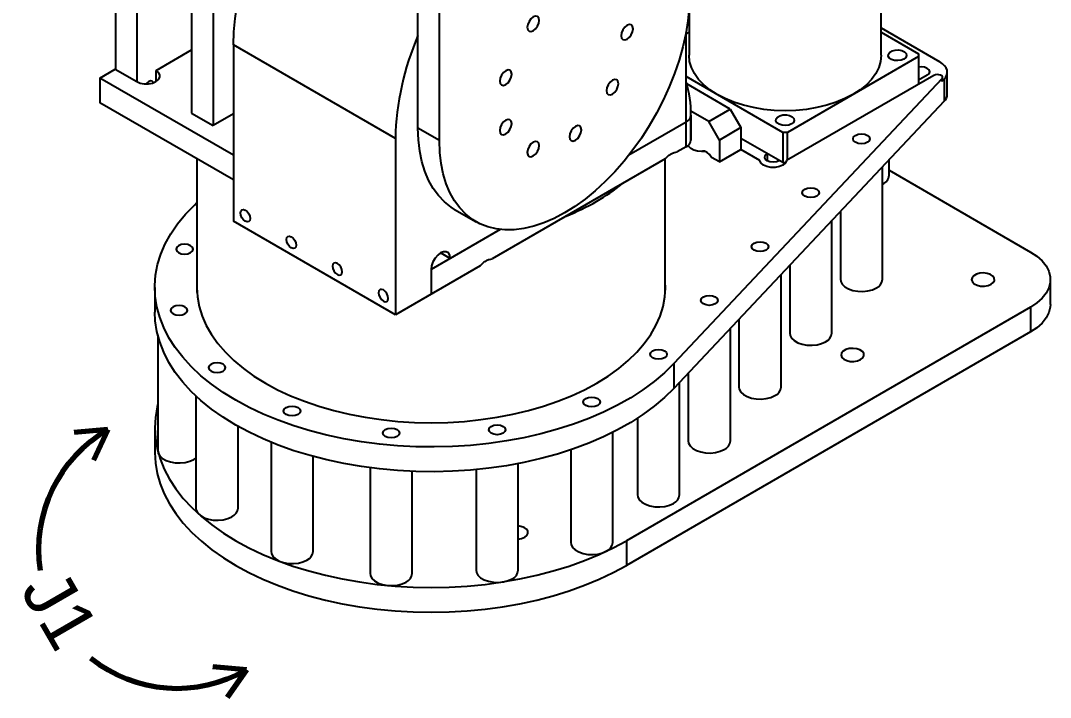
# Model space of a CAD drawing. Header units: millimetres. Extents: x 228 to 8791, y 273 to 5008.
# Drawn here: x 1250.2 to 1555.8, y 273.2 to 473.9 of the extents above; entities that cross this region are included whole.
import ezdxf

# ---------------------------------------------------------------- set-up
doc = ezdxf.new("R2010")
doc.units = ezdxf.units.MM
doc.layers.add('Joint Direction', color=5, linetype='Continuous', lineweight=70)
doc.styles.get("Standard").update_dxf_attribs({"font": 'arial.ttf'})

msp = doc.modelspace()

# ---------------------------------------------------------------- linework, layer by layer
at = {"color": 7, "linetype": 'Continuous', "lineweight": 25}
for p, q in [((1368.131, 441.94), (1368.131, 631.786)), ((1374.495, 438.266), (1374.495, 624.029)), ((1278.364, 504.375), (1278.364, 459.425)), ((1284.728, 500.701), (1284.728, 455.752)), ((1300.956, 491.333), (1300.956, 446.423)), ((1505.568, 463.584), (1505.568, 491.063)), ((1307.32, 487.659), (1307.32, 442.749)), ((1448.568, 476.89), (1448.568, 463.584)), ((1448.058, 472.544), (1448.568, 472.704)), ((1505.568, 471.689), (1523.01, 461.62)), ((1447.681, 469.886), (1448.568, 470.398)), ((1447.681, 436.421), (1447.681, 470.341)), ((1447.752, 469.927), (1447.681, 469.917)), ((1505.568, 470.398), (1516.666, 463.992)), ((1290.42, 459.077), (1300.956, 465.16)), ((1361.414, 438.879), (1313.33, 466.637)), ((1313.33, 466.637), (1313.33, 414.378)), ((1516.666, 463.175), (1477.775, 440.724)), ((1516.666, 463.992), (1516.666, 454.969)), ((1273.732, 456.832), (1278.293, 459.465)), ((1278.293, 459.465), (1284.657, 455.791)), ((1290.42, 455.812), (1290.42, 459.077)), ((1525.207, 452.026), (1525.207, 458.558)), ((1273.732, 456.832), (1273.732, 449.484)), ((1313.33, 433.973), (1273.732, 456.832)), ((1523.61, 456.579), (1444.051, 372.154)), ((1476.361, 440.724), (1447.681, 457.281)), ((1521.232, 457.605), (1477.506, 432.362)), ((1519.249, 457.658), (1516.666, 456.167)), ((1523.61, 455.762), (1523.61, 456.579)), ((1524.295, 456.489), (1523.61, 455.762)), ((1523.792, 456.176), (1523.792, 456.992)), ((1524.295, 456.489), (1524.295, 449.957)), ((1460.769, 447.643), (1447.905, 455.07)), ((1313.33, 426.624), (1273.732, 449.484)), ((1524.295, 449.957), (1444.051, 364.805)), ((1300.956, 446.423), (1307.32, 442.749)), ((1313.33, 446.219), (1307.32, 442.749)), ((1454.405, 443.97), (1449.137, 447.011)), ((1454.405, 443.97), (1460.769, 447.643)), ((1460.769, 447.643), (1463.951, 442.132)), ((1447.681, 443.77), (1430.738, 433.989)), ((1449.145, 445.789), (1449.145, 438.44)), ((1449.148, 438.853), (1449.148, 446.202)), ((1457.587, 438.458), (1454.405, 443.97)), ((1374.495, 438.266), (1368.131, 441.94)), ((1463.951, 442.132), (1457.587, 438.458)), ((1463.951, 442.132), (1463.951, 435.641)), ((1476.361, 440.724), (1476.361, 431.742)), ((1477.775, 440.724), (1476.361, 440.724)), ((1477.775, 432.518), (1477.775, 440.724)), ((1361.414, 438.879), (1361.414, 386.62)), ((1449.145, 438.44), (1449.148, 438.853)), ((1457.587, 438.458), (1457.587, 431.967)), ((1476.361, 431.742), (1463.951, 438.906)), ((1447.681, 436.421), (1445.064, 434.91)), ((1457.587, 431.967), (1463.951, 435.641)), ((1469.559, 432.362), (1463.916, 435.62)), ((1471.756, 434.343), (1471.805, 434.372)), ((1471.756, 434.343), (1471.756, 432.292)), ((1302.52, 432.865), (1302.52, 393.253)), ((1441.458, 432.829), (1390.175, 403.224)), ((1441.52, 393.253), (1441.52, 432.89)), ((1457.587, 431.967), (1455.248, 433.317)), ((1475.309, 432.292), (1475.359, 432.321)), ((1476.361, 431.742), (1477.226, 431.742)), ((1507.948, 427.993), (1507.948, 432.61)), ((1505.998, 397.164), (1505.998, 430.541)), ((1507.948, 429.488), (1549.958, 405.236)), ((1379.006, 417.903), (1385.37, 414.23)), ((1493.498, 417.276), (1493.498, 397.164)), ((1361.414, 386.62), (1313.33, 414.378)), ((1490.945, 381.191), (1490.945, 414.567)), ((1392.499, 411.914), (1372.02, 400.092)), ((1377.677, 403.358), (1374.848, 404.991)), ((1386.569, 401.142), (1361.414, 386.62)), ((1478.445, 401.303), (1478.445, 381.191)), ((1372.02, 400.092), (1372.02, 392.743)), ((1475.893, 365.218), (1475.893, 398.594)), ((1290.02, 394.775), (1290.02, 387.426)), ((1302.52, 394.664), (1302.485, 393.959)), ((1441.556, 393.959), (1441.52, 394.664)), ((1555.816, 389.723), (1555.816, 397.072)), ((1549.958, 388.908), (1430.003, 319.659)), ((1549.958, 388.908), (1549.958, 381.559)), ((1463.393, 385.33), (1463.393, 365.218)), ((1460.841, 349.244), (1460.841, 382.621)), ((1290.953, 380.586), (1291.03, 380.021)), ((1290.953, 380.307), (1290.953, 346.291)), ((1549.958, 381.559), (1430.003, 312.31)), ((1444.051, 372.154), (1444.051, 364.805)), ((1448.341, 369.357), (1448.341, 349.244)), ((1445.764, 333.279), (1445.764, 366.622)), ((1302.241, 362.564), (1302.241, 329.315)), ((1433.264, 355.949), (1433.264, 333.279)), ((1290.02, 353.132), (1290.02, 345.783)), ((1314.741, 329.315), (1314.741, 353.552)), ((1425.941, 319.147), (1425.941, 351.763)), ((1324.514, 348.842), (1324.514, 316.457)), ((1413.441, 346.572), (1413.441, 319.147)), ((1301.622, 343.74), (1302.241, 344.156)), ((1337.014, 316.457), (1337.014, 344.619)), ((1397.876, 310.892), (1397.876, 342.504)), ((1353.92, 341.256), (1353.92, 309.941)), ((1366.42, 309.941), (1366.42, 340.199)), ((1385.376, 340.721), (1385.376, 310.892)), ((1430.003, 319.659), (1430.003, 312.31))]:
    msp.add_line(p, q, dxfattribs=at)
at = {"color": 7, "linetype": 'Continuous', "lineweight": 25, "flags": 128}
for points in [[(1313.33, 466.637), (1313.457, 470.523), (1313.836, 474.532), (1314.465, 478.641), (1315.34, 482.825), (1316.457, 487.061), (1317.809, 491.323), (1319.388, 495.587), (1321.184, 499.826), (1323.187, 504.017), (1325.385, 508.135), (1327.766, 512.155), (1330.315, 516.054), (1333.018, 519.81), (1335.858, 523.399), (1338.819, 526.802), (1341.884, 529.998), (1345.034, 532.967), (1347.216, 534.849)], [(1448.614, 477.515), (1448.235, 473.78), (1447.605, 469.949), (1446.73, 466.047), (1445.614, 462.103), (1444.267, 458.142), (1442.696, 454.191), (1440.913, 450.279), (1438.93, 446.43), (1436.761, 442.672), (1434.42, 439.031), (1431.923, 435.531), (1429.287, 432.195), (1426.53, 429.048), (1423.672, 426.11), (1420.731, 423.401), (1417.728, 420.941), (1414.684, 418.745), (1411.618, 416.829), (1408.553, 415.205), (1405.508, 413.886), (1402.505, 412.88), (1399.564, 412.193), (1396.706, 411.831), (1393.949, 411.796), (1391.314, 412.088), (1388.817, 412.705), (1386.475, 413.643), (1384.306, 414.896), (1382.323, 416.455), (1380.54, 418.309), (1378.969, 420.446), (1377.622, 422.851), (1376.506, 425.508), (1375.631, 428.399), (1375.001, 431.503), (1374.622, 434.8), (1374.495, 438.266)], [(1402.337, 470.85), (1403.017, 471.399), (1403.594, 472.177), (1403.979, 473.064), (1404.114, 473.928), (1403.979, 474.635), (1403.594, 475.078), (1403.017, 475.19), (1402.337, 474.954), (1401.657, 474.405), (1401.081, 473.627), (1400.696, 472.74), (1400.561, 471.876), (1400.696, 471.169), (1401.081, 470.726), (1401.657, 470.614), (1402.337, 470.85)], [(1430.18, 468.361), (1430.86, 468.91), (1431.436, 469.687), (1431.821, 470.575), (1431.956, 471.438), (1431.821, 472.145), (1431.436, 472.588), (1430.86, 472.7), (1430.18, 472.464), (1429.5, 471.915), (1428.923, 471.138), (1428.538, 470.25), (1428.403, 469.387), (1428.538, 468.68), (1428.923, 468.237), (1429.5, 468.125), (1430.18, 468.361)], [(1512.345, 462.461), (1511.512, 462.131), (1510.528, 461.998), (1509.527, 462.078), (1508.644, 462.362), (1507.998, 462.811), (1507.677, 463.364), (1507.724, 463.947), (1508.132, 464.481), (1508.847, 464.893), (1509.771, 465.129), (1510.781, 465.156), (1511.739, 464.97), (1512.517, 464.598), (1513.008, 464.088), (1513.148, 463.51), (1512.917, 462.942), (1512.345, 462.461)], [(1456.915, 451.95), (1454.786, 453.325), (1452.936, 454.83), (1451.39, 456.445), (1450.167, 458.15), (1449.282, 459.922), (1448.747, 461.741), (1448.568, 463.584)], [(1505.568, 463.584), (1505.389, 461.741), (1504.853, 459.922), (1503.969, 458.15), (1502.746, 456.445), (1501.2, 454.83), (1499.35, 453.325), (1497.22, 451.95)], [(1524.295, 456.489), (1524.783, 457.123), (1525.089, 457.794), (1525.206, 458.485), (1525.13, 459.178), (1524.863, 459.854), (1524.412, 460.498), (1523.789, 461.091), (1523.01, 461.62)], [(1284.657, 455.791), (1285.678, 455.363), (1286.877, 455.136), (1288.14, 455.134), (1289.342, 455.356), (1290.367, 455.781), (1291.116, 456.368), (1291.515, 457.059), (1291.527, 457.788), (1291.15, 458.483), (1290.42, 459.077)], [(1394.176, 454.907), (1394.856, 455.456), (1395.432, 456.233), (1395.817, 457.121), (1395.953, 457.985), (1395.817, 458.692), (1395.432, 459.135), (1394.856, 459.247), (1394.176, 459.01), (1393.496, 458.462), (1392.92, 457.684), (1392.535, 456.796), (1392.399, 455.933), (1392.535, 455.226), (1392.92, 454.783), (1393.496, 454.671), (1394.176, 454.907)], [(1519.249, 457.658), (1519.793, 458.129), (1519.985, 458.684), (1519.793, 459.239), (1519.249, 459.709), (1518.434, 460.024), (1517.472, 460.134), (1516.666, 460.057)], [(1289.628, 455.448), (1289.586, 455.555), (1289.276, 455.912), (1288.811, 456.002), (1288.263, 455.812), (1287.715, 455.369), (1287.493, 455.107)], [(1425.837, 452.076), (1426.517, 452.625), (1427.093, 453.402), (1427.478, 454.29), (1427.614, 455.154), (1427.478, 455.861), (1427.093, 456.304), (1426.517, 456.416), (1425.837, 456.179), (1425.157, 455.631), (1424.581, 454.853), (1424.196, 453.965), (1424.061, 453.102), (1424.196, 452.395), (1424.581, 451.952), (1425.157, 451.84), (1425.837, 452.076)], [(1523.61, 456.579), (1523.777, 456.87), (1523.758, 457.178), (1523.553, 457.461), (1523.19, 457.686), (1522.714, 457.823), (1522.185, 457.856), (1521.669, 457.78), (1521.232, 457.605)], [(1523.792, 456.176), (1523.777, 456.054), (1523.61, 455.762)], [(1497.22, 451.95), (1494.837, 450.72), (1492.231, 449.653), (1489.434, 448.76), (1486.481, 448.054), (1483.41, 447.543), (1480.259, 447.234), (1477.068, 447.131), (1473.877, 447.234), (1470.726, 447.543), (1467.655, 448.054), (1464.702, 448.76), (1461.905, 449.653), (1459.298, 450.72), (1456.915, 451.95)], [(1394.176, 440.246), (1394.856, 440.794), (1395.432, 441.572), (1395.817, 442.46), (1395.953, 443.323), (1395.817, 444.03), (1395.432, 444.473), (1394.856, 444.585), (1394.176, 444.349), (1393.496, 443.8), (1392.92, 443.023), (1392.535, 442.135), (1392.399, 441.271), (1392.535, 440.564), (1392.92, 440.121), (1393.496, 440.009), (1394.176, 440.246)], [(1479.012, 443.218), (1478.179, 442.888), (1477.195, 442.755), (1476.194, 442.836), (1475.311, 443.119), (1474.665, 443.568), (1474.344, 444.121), (1474.391, 444.704), (1474.799, 445.238), (1475.514, 445.65), (1476.438, 445.886), (1477.448, 445.913), (1478.406, 445.728), (1479.184, 445.355), (1479.675, 444.845), (1479.815, 444.267), (1479.584, 443.7), (1479.012, 443.218)], [(1379.006, 417.903), (1377.942, 418.57), (1375.959, 420.129), (1374.176, 421.983), (1372.605, 424.12), (1371.258, 426.525), (1370.142, 429.182), (1369.267, 432.072), (1368.637, 435.177), (1368.258, 438.473), (1368.131, 441.94)], [(1414.841, 438.398), (1415.521, 438.946), (1416.098, 439.724), (1416.483, 440.612), (1416.618, 441.475), (1416.483, 442.182), (1416.098, 442.625), (1415.521, 442.737), (1414.841, 442.501), (1414.161, 441.952), (1413.585, 441.175), (1413.2, 440.287), (1413.065, 439.424), (1413.2, 438.717), (1413.585, 438.273), (1414.161, 438.161), (1414.841, 438.398)], [(1501.525, 437.782), (1500.709, 437.467), (1499.748, 437.357), (1498.786, 437.467), (1497.971, 437.782), (1497.427, 438.252), (1497.235, 438.807), (1497.427, 439.362), (1497.971, 439.833), (1498.786, 440.147), (1499.748, 440.258), (1500.709, 440.147), (1501.525, 439.833), (1502.069, 439.362), (1502.26, 438.807), (1502.069, 438.252), (1501.525, 437.782)], [(1402.337, 433.725), (1403.017, 434.274), (1403.594, 435.051), (1403.979, 435.939), (1404.114, 436.803), (1403.979, 437.51), (1403.594, 437.953), (1403.017, 438.065), (1402.337, 437.828), (1401.657, 437.28), (1401.081, 436.502), (1400.696, 435.614), (1400.561, 434.751), (1400.696, 434.044), (1401.081, 433.601), (1401.657, 433.489), (1402.337, 433.725)], [(1453.352, 435.086), (1452.355, 435.008), (1451.124, 435.113), (1450.009, 435.432), (1449.117, 435.933), (1448.535, 436.568), (1448.377, 436.925)], [(1455.248, 433.317), (1454.645, 434.153), (1453.933, 434.784), (1453.199, 435.134), (1452.532, 435.16), (1452.186, 435.009)], [(1475.309, 432.292), (1474.494, 431.978), (1473.532, 431.867), (1472.571, 431.978), (1471.756, 432.292), (1471.211, 432.763), (1471.02, 433.318), (1471.211, 433.873), (1471.756, 434.343)], [(1477.506, 432.362), (1477.153, 431.647), (1476.425, 431.034), (1475.397, 430.586), (1474.176, 430.35), (1472.888, 430.35), (1471.667, 430.586), (1470.64, 431.034), (1469.912, 431.647), (1469.559, 432.362)], [(1486.472, 421.809), (1485.657, 421.494), (1484.695, 421.384), (1483.734, 421.494), (1482.919, 421.809), (1482.374, 422.279), (1482.183, 422.834), (1482.374, 423.389), (1482.919, 423.86), (1483.734, 424.174), (1484.695, 424.285), (1485.657, 424.174), (1486.472, 423.86), (1487.017, 423.389), (1487.208, 422.834), (1487.017, 422.279), (1486.472, 421.809)], [(1444.051, 372.154), (1441.294, 369.446), (1438.233, 366.85), (1434.879, 364.377), (1431.25, 362.038), (1427.359, 359.843), (1423.225, 357.802), (1418.866, 355.923), (1414.3, 354.215), (1409.548, 352.686), (1404.631, 351.342), (1399.571, 350.19), (1394.389, 349.233), (1389.109, 348.477), (1383.753, 347.925), (1378.346, 347.579), (1372.911, 347.441), (1367.473, 347.511), (1362.054, 347.789), (1356.679, 348.274), (1351.372, 348.963), (1346.155, 349.854), (1341.052, 350.943), (1336.086, 352.225), (1331.278, 353.694), (1326.649, 355.344), (1322.22, 357.168), (1318.01, 359.157), (1314.037, 361.303), (1310.32, 363.596), (1306.875, 366.026), (1303.716, 368.583), (1300.858, 371.255), (1298.313, 374.031), (1296.093, 376.898), (1294.206, 379.844), (1292.663, 382.855), (1291.468, 385.919), (1290.628, 389.022), (1290.146, 392.15), (1290.025, 395.29), (1290.265, 398.427), (1290.864, 401.549), (1291.821, 404.64), (1293.13, 407.689), (1294.787, 410.68), (1296.784, 413.601), (1299.112, 416.44), (1301.76, 419.183), (1302.52, 419.897)], [(1316.866, 414.358), (1316.318, 414.8), (1315.853, 415.427), (1315.543, 416.142), (1315.434, 416.838), (1315.543, 417.408), (1315.853, 417.765), (1316.318, 417.855), (1316.866, 417.665), (1317.414, 417.223), (1317.878, 416.596), (1318.189, 415.88), (1318.298, 415.185), (1318.189, 414.615), (1317.878, 414.258), (1317.414, 414.167), (1316.866, 414.358)], [(1330.537, 406.466), (1329.989, 406.908), (1329.524, 407.535), (1329.214, 408.25), (1329.105, 408.946), (1329.214, 409.516), (1329.524, 409.873), (1329.989, 409.963), (1330.537, 409.773), (1331.085, 409.331), (1331.549, 408.704), (1331.859, 407.989), (1331.968, 407.293), (1331.859, 406.723), (1331.549, 406.366), (1331.085, 406.275), (1330.537, 406.466)], [(1300.628, 405.068), (1301.173, 405.538), (1301.364, 406.093), (1301.173, 406.648), (1300.628, 407.119), (1299.813, 407.433), (1298.851, 407.544), (1297.89, 407.433), (1297.075, 407.119), (1296.53, 406.648), (1296.339, 406.093), (1296.53, 405.538), (1297.075, 405.068), (1297.89, 404.753), (1298.851, 404.643), (1299.813, 404.753), (1300.628, 405.068)], [(1471.42, 405.836), (1470.605, 405.521), (1469.643, 405.411), (1468.682, 405.521), (1467.866, 405.836), (1467.322, 406.306), (1467.131, 406.861), (1467.322, 407.416), (1467.866, 407.887), (1468.682, 408.201), (1469.643, 408.312), (1470.605, 408.201), (1471.42, 407.887), (1471.964, 407.416), (1472.156, 406.861), (1471.964, 406.306), (1471.42, 405.836)], [(1377.677, 403.358), (1377.539, 404.287), (1377.137, 404.966), (1376.511, 405.327), (1375.723, 405.336), (1374.849, 404.991), (1373.975, 404.327), (1373.186, 403.407), (1372.56, 402.324), (1372.159, 401.181), (1372.02, 400.092)], [(1549.958, 405.236), (1551.827, 403.991), (1553.37, 402.605), (1554.555, 401.107), (1555.359, 399.526), (1555.765, 397.895), (1555.765, 396.248), (1555.359, 394.618), (1554.555, 393.037), (1553.37, 391.539), (1551.827, 390.153), (1549.958, 388.908)], [(1344.207, 398.574), (1344.755, 398.384), (1345.22, 398.474), (1345.53, 398.831), (1345.639, 399.401), (1345.53, 400.097), (1345.22, 400.812), (1344.755, 401.439), (1344.207, 401.881), (1343.659, 402.071), (1343.195, 401.981), (1342.884, 401.624), (1342.775, 401.054), (1342.884, 400.358), (1343.195, 399.643), (1343.659, 399.016), (1344.207, 398.574)], [(1538.22, 395.684), (1538.871, 396.21), (1539.19, 396.829), (1539.144, 397.475), (1538.737, 398.077), (1538.014, 398.57), (1537.052, 398.9), (1535.957, 399.033), (1534.846, 398.953), (1533.84, 398.669), (1533.049, 398.212), (1532.557, 397.632), (1532.419, 396.991), (1532.649, 396.358), (1533.222, 395.803), (1534.076, 395.386), (1535.118, 395.151), (1536.237, 395.124), (1537.309, 395.308), (1538.22, 395.684)], [(1302.52, 396.297), (1302.47, 394.775), (1302.647, 391.911), (1303.178, 389.061), (1304.06, 386.241), (1305.287, 383.464), (1306.855, 380.744), (1308.755, 378.096), (1310.978, 375.533), (1313.511, 373.068), (1316.343, 370.714), (1319.458, 368.482), (1322.841, 366.385), (1326.475, 364.432), (1330.34, 362.633), (1334.419, 360.999), (1338.688, 359.536), (1343.128, 358.253), (1347.715, 357.156), (1352.426, 356.251), (1357.236, 355.543), (1362.122, 355.034), (1367.059, 354.727), (1372.02, 354.625), (1376.982, 354.727), (1381.918, 355.034), (1386.804, 355.543), (1391.615, 356.251), (1396.325, 357.156), (1400.912, 358.253), (1405.352, 359.536), (1409.622, 360.999), (1413.7, 362.633), (1417.566, 364.432), (1421.199, 366.385)], [(1421.199, 366.385), (1424.583, 368.482), (1427.698, 370.714), (1430.529, 373.068), (1433.063, 375.533), (1435.285, 378.096), (1437.185, 380.744), (1438.753, 383.464), (1439.981, 386.241), (1440.862, 389.061), (1441.393, 391.911), (1441.57, 394.775), (1441.52, 396.297)], [(1493.498, 397.164), (1493.6, 396.513), (1494.049, 395.683), (1494.828, 394.939), (1495.893, 394.324), (1497.183, 393.874), (1498.621, 393.615), (1500.125, 393.562), (1501.607, 393.719), (1502.981, 394.076), (1504.167, 394.612)], [(1357.878, 390.682), (1358.426, 390.492), (1358.891, 390.582), (1359.201, 390.939), (1359.31, 391.509), (1359.201, 392.205), (1358.891, 392.92), (1358.426, 393.547), (1357.878, 393.989), (1357.33, 394.18), (1356.866, 394.089), (1356.555, 393.732), (1356.446, 393.162), (1356.555, 392.466), (1356.866, 391.751), (1357.33, 391.124), (1357.878, 390.682)], [(1456.367, 389.862), (1455.552, 389.548), (1454.591, 389.438), (1453.629, 389.548), (1452.814, 389.862), (1452.269, 390.333), (1452.078, 390.888), (1452.269, 391.443), (1452.814, 391.914), (1453.629, 392.228), (1454.591, 392.338), (1455.552, 392.228), (1456.367, 391.914), (1456.912, 391.443), (1457.103, 390.888), (1456.912, 390.333), (1456.367, 389.862)], [(1298.979, 386.909), (1299.524, 387.379), (1299.715, 387.934), (1299.524, 388.49), (1298.979, 388.96), (1298.164, 389.275), (1297.203, 389.385), (1296.241, 389.275), (1295.426, 388.96), (1294.882, 388.49), (1294.69, 387.934), (1294.882, 387.379), (1295.426, 386.909), (1296.241, 386.594), (1297.203, 386.484), (1298.164, 386.594), (1298.979, 386.909)], [(1555.816, 389.723), (1555.765, 388.899), (1555.359, 387.269), (1554.555, 385.688), (1553.37, 384.19), (1551.827, 382.804), (1549.958, 381.559)], [(1444.051, 364.805), (1441.294, 362.097), (1438.233, 359.502), (1434.879, 357.028), (1431.25, 354.689), (1427.359, 352.494), (1423.225, 350.453), (1418.866, 348.574), (1414.3, 346.866), (1409.548, 345.337), (1404.631, 343.993), (1399.571, 342.841), (1394.389, 341.884), (1389.109, 341.128), (1383.753, 340.576), (1378.346, 340.23), (1372.911, 340.092), (1367.473, 340.162), (1362.054, 340.44), (1356.679, 340.925), (1351.372, 341.614), (1346.155, 342.505), (1341.052, 343.594), (1336.086, 344.876), (1331.278, 346.345), (1326.649, 347.995), (1322.22, 349.819), (1318.01, 351.808), (1314.037, 353.954), (1310.32, 356.247), (1306.875, 358.677), (1303.716, 361.234), (1300.858, 363.906), (1298.313, 366.682), (1296.093, 369.549), (1294.206, 372.495), (1292.663, 375.506), (1291.468, 378.57), (1290.628, 381.673), (1290.146, 384.801), (1290.02, 387.426)], [(1478.445, 381.191), (1478.548, 380.54), (1478.996, 379.71), (1479.776, 378.965), (1480.841, 378.35), (1482.13, 377.9), (1483.569, 377.642), (1485.073, 377.589), (1486.555, 377.746), (1487.929, 378.103), (1489.115, 378.639)], [(1441.291, 373.897), (1440.475, 373.582), (1439.514, 373.472), (1438.552, 373.582), (1437.737, 373.897), (1437.193, 374.367), (1437.001, 374.923), (1437.193, 375.478), (1437.737, 375.948), (1438.552, 376.263), (1439.514, 376.373), (1440.475, 376.263), (1441.291, 375.948), (1441.835, 375.478), (1442.026, 374.923), (1441.835, 374.367), (1441.291, 373.897)], [(1499.5, 373.331), (1500.15, 373.857), (1500.47, 374.476), (1500.424, 375.122), (1500.017, 375.724), (1499.293, 376.217), (1498.332, 376.548), (1497.236, 376.68), (1496.126, 376.6), (1495.12, 376.317), (1494.329, 375.86), (1493.837, 375.279), (1493.699, 374.638), (1493.929, 374.006), (1494.501, 373.451), (1495.356, 373.033), (1496.398, 372.798), (1497.516, 372.771), (1498.589, 372.956), (1499.5, 373.331)], [(1310.267, 369.933), (1310.812, 370.403), (1311.003, 370.958), (1310.812, 371.514), (1310.267, 371.984), (1309.452, 372.299), (1308.491, 372.409), (1307.529, 372.299), (1306.714, 371.984), (1306.17, 371.514), (1305.978, 370.958), (1306.17, 370.403), (1306.714, 369.933), (1307.529, 369.618), (1308.491, 369.508), (1309.452, 369.618), (1310.267, 369.933)], [(1463.393, 365.218), (1463.495, 364.567), (1463.944, 363.737), (1464.723, 362.992), (1465.789, 362.377), (1467.078, 361.927), (1468.516, 361.669), (1470.02, 361.616), (1471.502, 361.773), (1472.876, 362.13), (1474.062, 362.666)], [(1421.468, 359.765), (1420.653, 359.451), (1419.691, 359.341), (1418.73, 359.451), (1417.915, 359.765), (1417.37, 360.236), (1417.179, 360.791), (1417.37, 361.346), (1417.915, 361.817), (1418.73, 362.131), (1419.691, 362.242), (1420.653, 362.131), (1421.468, 361.817), (1422.012, 361.346), (1422.204, 360.791), (1422.012, 360.236), (1421.468, 359.765)], [(1290.953, 360.251), (1290.722, 359.311), (1290.196, 356.228), (1290.02, 353.132), (1290.196, 350.036), (1290.722, 346.953), (1291.596, 343.897), (1292.814, 340.88), (1294.372, 337.916), (1296.262, 335.016), (1298.477, 332.195), (1301.006, 329.463), (1303.84, 326.832), (1306.965, 324.314), (1310.369, 321.92), (1314.037, 319.659), (1317.954, 317.541), (1322.102, 315.576), (1326.463, 313.772), (1331.02, 312.136), (1335.752, 310.676), (1340.64, 309.397), (1345.662, 308.306), (1350.797, 307.407), (1356.023, 306.704), (1361.317, 306.199), (1366.657, 305.895), (1372.02, 305.794), (1377.383, 305.895), (1382.723, 306.199), (1388.018, 306.704), (1393.243, 307.407), (1398.378, 308.306), (1403.4, 309.397), (1408.288, 310.676), (1413.02, 312.136), (1417.577, 313.772), (1421.939, 315.576), (1426.087, 317.541), (1430.003, 319.659)], [(1332.54, 357.075), (1331.725, 356.761), (1330.764, 356.65), (1329.802, 356.761), (1328.987, 357.075), (1328.443, 357.546), (1328.251, 358.101), (1328.443, 358.656), (1328.987, 359.126), (1329.802, 359.441), (1330.764, 359.551), (1331.725, 359.441), (1332.54, 359.126), (1333.085, 358.656), (1333.276, 358.101), (1333.085, 357.546), (1332.54, 357.075)], [(1361.947, 350.559), (1361.132, 350.244), (1360.17, 350.134), (1359.209, 350.244), (1358.394, 350.559), (1357.849, 351.029), (1357.658, 351.584), (1357.849, 352.139), (1358.394, 352.61), (1359.209, 352.924), (1360.17, 353.035), (1361.132, 352.924), (1361.947, 352.61), (1362.491, 352.139), (1362.683, 351.584), (1362.491, 351.029), (1361.947, 350.559)], [(1393.402, 351.51), (1392.587, 351.196), (1391.626, 351.085), (1390.664, 351.196), (1389.849, 351.51), (1389.304, 351.981), (1389.113, 352.536), (1389.304, 353.091), (1389.849, 353.561), (1390.664, 353.876), (1391.626, 353.986), (1392.587, 353.876), (1393.402, 353.561), (1393.947, 353.091), (1394.138, 352.536), (1393.947, 351.981), (1393.402, 351.51)], [(1448.341, 349.244), (1448.443, 348.594), (1448.891, 347.764), (1449.671, 347.019), (1450.736, 346.404), (1452.026, 345.954), (1453.464, 345.695), (1454.968, 345.643), (1456.45, 345.8), (1457.824, 346.157), (1459.01, 346.693)], [(1290.02, 345.783), (1290.196, 342.687), (1290.722, 339.604), (1291.596, 336.548), (1292.814, 333.531), (1294.372, 330.567), (1296.262, 327.668), (1298.477, 324.846), (1301.006, 322.114), (1303.84, 319.483), (1306.965, 316.966), (1310.369, 314.571), (1314.037, 312.31), (1317.954, 310.193), (1322.102, 308.227), (1326.463, 306.423), (1331.02, 304.787), (1335.752, 303.327), (1340.64, 302.049), (1345.662, 300.957), (1350.797, 300.058), (1356.023, 299.355), (1361.317, 298.85), (1366.657, 298.547), (1372.02, 298.445), (1377.383, 298.547), (1382.723, 298.85), (1388.018, 299.355), (1393.243, 300.058), (1398.378, 300.957), (1403.4, 302.049), (1408.288, 303.327), (1413.02, 304.787), (1417.577, 306.423), (1421.939, 308.227), (1426.087, 310.193), (1430.003, 312.31)], [(1290.953, 346.291), (1291.055, 345.641), (1291.503, 344.81), (1292.283, 344.066), (1293.348, 343.451), (1294.638, 343.001), (1296.076, 342.742), (1297.58, 342.689), (1299.062, 342.846), (1300.436, 343.203), (1301.622, 343.74)], [(1433.264, 333.279), (1433.366, 332.629), (1433.815, 331.798), (1434.594, 331.054), (1435.659, 330.439), (1436.949, 329.989), (1438.387, 329.73), (1439.891, 329.677), (1441.373, 329.834), (1442.747, 330.191), (1443.933, 330.728)], [(1302.241, 329.315), (1302.343, 328.665), (1302.791, 327.834), (1303.571, 327.09), (1304.636, 326.475), (1305.926, 326.025), (1307.364, 325.766), (1308.868, 325.713), (1310.35, 325.87), (1311.724, 326.227), (1312.91, 326.764)], [(1399.806, 320.677), (1400.456, 321.203), (1400.776, 321.822), (1400.729, 322.468), (1400.323, 323.07), (1399.599, 323.563), (1398.638, 323.894), (1397.876, 324.009)], [(1397.876, 320.122), (1398.895, 320.302), (1399.806, 320.677)], [(1413.441, 319.147), (1413.544, 318.497), (1413.992, 317.667), (1414.771, 316.922), (1415.837, 316.307), (1417.126, 315.857), (1418.565, 315.599), (1420.069, 315.546), (1421.551, 315.703), (1422.925, 316.06), (1424.111, 316.596)], [(1324.514, 316.457), (1324.616, 315.807), (1325.064, 314.976), (1325.844, 314.232), (1326.909, 313.617), (1328.199, 313.167), (1329.637, 312.908), (1331.141, 312.856), (1332.623, 313.012), (1333.997, 313.369), (1335.183, 313.906)], [(1353.92, 309.941), (1354.023, 309.29), (1354.471, 308.46), (1355.25, 307.715), (1356.316, 307.1), (1357.605, 306.65), (1359.044, 306.392), (1360.548, 306.339), (1362.03, 306.496), (1363.404, 306.853), (1364.59, 307.389)], [(1385.376, 310.892), (1385.478, 310.242), (1385.926, 309.411), (1386.706, 308.667), (1387.771, 308.052), (1389.061, 307.602), (1390.499, 307.343), (1392.003, 307.291), (1393.485, 307.448), (1394.859, 307.805), (1396.045, 308.341)]]:
    msp.add_lwpolyline(points, dxfattribs=at)
at = {"color": 7, "linetype": 'Continuous', "lineweight": 25}
for centre, radius, start, end in [((1442.954, 436.986), 81.562, 156.54458, 178.67042), ((1416.489, 446.154), 32.658, 359.35986, 17.23457), ((1522.242, 452.097), 2.965, 313.80706, 358.62815), ((1446.633, 446.07), 2.527, 294.48193, 353.6246), ((1446.633, 438.721), 2.527, 294.48193, 353.6246), ((1504.747, 428.342), 3.22, 292.85343, 353.78887), ((1393.049, 469.509), 56.678, 299.73961, 309.06132), ((1384.052, 485.093), 74.672, 292.10331, 299.80171), ((1502.976, 397.399), 3.031, 293.13813, 355.54173), ((1487.924, 381.426), 3.031, 293.13813, 355.54173), ((1472.872, 365.453), 3.031, 293.13813, 355.54173), ((1457.819, 349.48), 3.031, 293.13813, 355.54173), ((1442.742, 333.515), 3.031, 293.13813, 355.54173), ((1311.719, 329.55), 3.031, 293.13813, 355.54173), ((1422.92, 319.383), 3.031, 293.13813, 355.54173), ((1333.992, 316.693), 3.031, 293.13813, 355.54173), ((1363.399, 310.176), 3.031, 293.13813, 355.54173), ((1394.854, 311.128), 3.031, 293.13813, 355.54173)]:
    msp.add_arc(centre, radius, start, end, dxfattribs=at)
for points, knots in [([(1441.458, 432.829), (1441.764, 433.147), (1442.343, 433.75), (1443.263, 434.413), (1444.181, 434.811), (1444.759, 434.876), (1445.064, 434.91)], [0, 0, 0, 0, 0.2637099, 0.5006806, 0.7367371, 1, 1, 1, 1]), ([(1386.569, 401.142), (1386.873, 401.459), (1387.451, 402.06), (1388.369, 402.724), (1389.289, 403.124), (1389.869, 403.189), (1390.175, 403.224)], [0, 0, 0, 0, 0.2628508, 0.4989191, 0.735878, 1, 1, 1, 1])]:
    msp.add_open_spline(points, degree=3, knots=knots, dxfattribs=at)
at = {"layer": 'Joint Direction', "color": 1}
for q in [(1266.115, 351.723), (1271.851, 343.532)]:
    msp.add_line((1276.077, 352.595), q, dxfattribs=at)
at = {"layer": 'Joint Direction', "color": 3}
for q in [(1307.23, 282.254), (1311.456, 273.191)]:
    msp.add_line((1317.192, 281.382), q, dxfattribs=at)
at = {"layer": 'Joint Direction', "color": 1}
msp.add_arc((1296.635, 316.989), 41.114, 120, 188.60254, dxfattribs=at)
at = {"layer": 'Joint Direction', "color": 3}
msp.add_arc((1296.635, 316.989), 41.114, 231.39746, 300, dxfattribs=at)

# ---------------------------------------------------------------- texts
at = {"layer": 'Joint Direction', "insert": (1261.803, 299.179), "char_height": 15, "attachment_point": 5, "rotation": 300}
msp.add_mtext_dynamic_manual_height_columns('J1', width=30.10235, gutter_width=12.5, heights=[0], dxfattribs=at)

doc.saveas('drawing.dxf')
